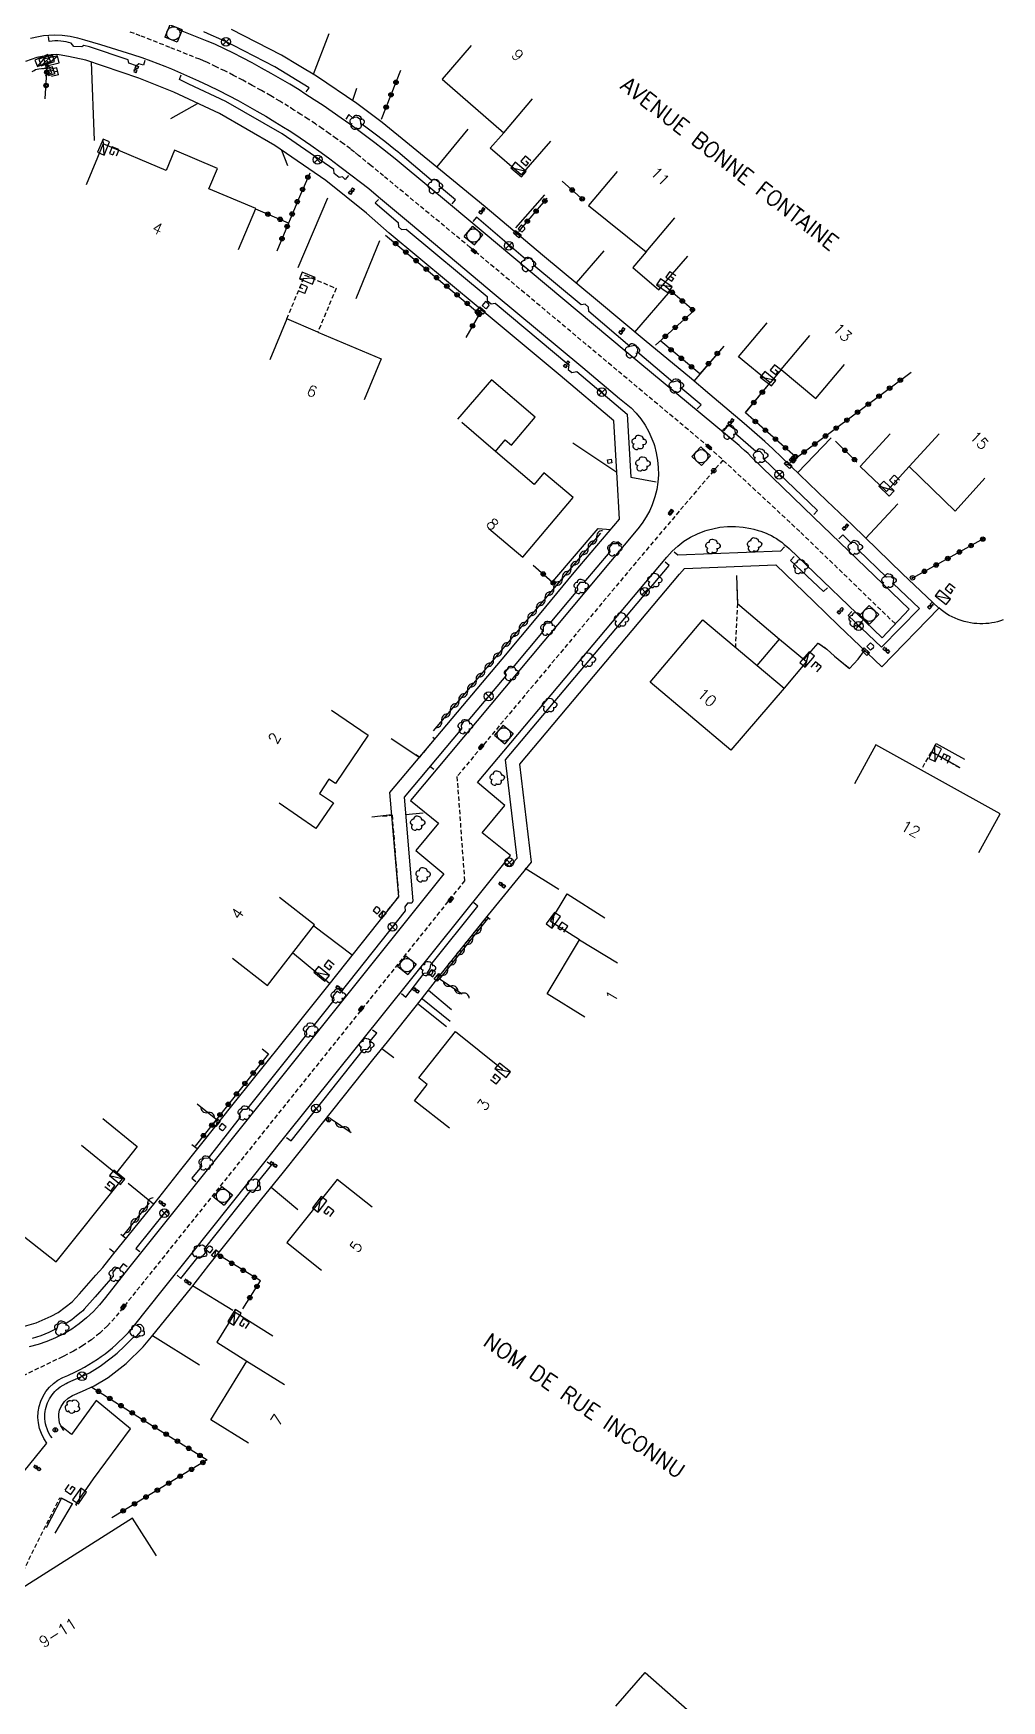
# Model space of a CAD drawing. Header units: millimetres. Extents: x 159000 to 159487, y 157000 to 157996.
# Drawn here: x 159132.6 to 159241.5, y 157349.3 to 157536.9 of the extents above; entities that cross this region are included whole.
import ezdxf
from ezdxf.enums import TextEntityAlignment as Align

# ---------------------------------------------------------------- set-up
doc = ezdxf.new("R2010")
doc.units = ezdxf.units.MM
doc.linetypes.add('DASHED', pattern=[0.75, 0.5, -0.25])
doc.layers.get('0').update_dxf_attribs({"linetype": 'CONTINUOUS'})
for name, color, linetype in [('W0001', 6, 'DASHED'), ('W0006', 2, 'CONTINUOUS'), ('W0008', 7, 'CONTINUOUS'), ('W0014', 7, 'CONTINUOUS'), ('W0017', 7, 'CONTINUOUS'), ('W0100', 7, 'CONTINUOUS'), ('W0103', 1, 'CONTINUOUS'), ('W0105', 7, 'CONTINUOUS'), ('W0112', 1, 'DASHED'), ('W0113', 2, 'DASHED'), ('W0212', 2, 'CONTINUOUS'), ('W0300', 7, 'CONTINUOUS'), ('W0310', 3, 'CONTINUOUS'), ('W0322', 7, 'CONTINUOUS'), ('W0400', 7, 'CONTINUOUS'), ('W0420', 7, 'CONTINUOUS'), ('W0425', 7, 'CONTINUOUS'), ('W0430', 7, 'CONTINUOUS'), ('W0432', 7, 'CONTINUOUS'), ('W0438', 7, 'CONTINUOUS'), ('W0469', 7, 'CONTINUOUS'), ('W0856', 7, 'CONTINUOUS'), ('W0989', 7, 'CONTINUOUS'), ('W0991', 7, 'CONTINUOUS'), ('W1102', 7, 'CONTINUOUS'), ('W1336', 3, 'CONTINUOUS'), ('W1338', 7, 'CONTINUOUS')]:
    doc.layers.add(name, color=color, linetype=linetype)
doc.styles.get("Standard").update_dxf_attribs({"font": 'romans.shx', "width": 0.85})

# ---------------------------------------------------------------- blocks, each defined once
blk = doc.blocks.new('T856')
for p, q in [((-0.125, 0), (0.125, 0)), ((0, 0.125), (0, -0.125))]:
    blk.add_line(p, q)
blk.add_ellipse((0, 0), major_axis=(-0.177, 0.177), ratio=1, start_param=3.9269908, end_param=10.2101761)
blk = doc.blocks.new('T400')
for p, q in [((-0.15, 0.3), (0.15, 0.3)), ((-0.15, -0.25), (-0.15, 0.3)), ((-0.15, 0.15), (0.15, 0.15)), ((-0.15, 0), (0.15, 0)), ((0.15, 0.3), (0.15, -0.25)), ((-0.15, -0.15), (0.15, -0.15)), ((-0.15, -0.25), (-0.15, -0.3)), ((-0.15, -0.3), (0.15, -0.3)), ((0.15, -0.3), (0.15, -0.25))]:
    blk.add_line(p, q)
blk = doc.blocks.new('T420')
for p, q in [((0.75, 0.75), (-0.75, 0.75)), ((-0.75, 0.75), (-0.75, -0.75)), ((0.75, 0.75), (0.75, -0.75)), ((0.75, -0.75), (-0.75, -0.75))]:
    blk.add_line(p, q)
blk.add_ellipse((0, 0), major_axis=(-0.53, 0.53), ratio=1, start_param=3.926991, end_param=10.210176)
blk = doc.blocks.new('T300')
for p, q in [((-0.8, 0.51), (-0.86, 0.34)), ((-0.86, 0.34), (-0.86, 0.17)), ((-0.86, 0.17), (-0.74, 0.06)), ((-0.69, 0.63), (-0.8, 0.51)), ((-0.8, -0.06), (-0.74, 0.06)), ((-0.74, 0.06), (-0.69, 0.11)), ((-0.57, 0.69), (-0.69, 0.63)), ((-0.46, 0.69), (-0.57, 0.69)), ((-0.29, 0.63), (-0.46, 0.69)), ((-0.29, 0.63), (-0.17, 0.74)), ((-0.23, 0.57), (-0.29, 0.63)), ((-0.17, 0.74), (-0.06, 0.8)), ((-0.06, 0.8), (0.06, 0.8)), ((0.06, 0.8), (0.23, 0.74)), ((0.23, 0.74), (0.34, 0.63)), ((0.34, 0.63), (0.4, 0.51)), ((0.46, 0.46), (0.34, 0.46)), ((0.4, 0.51), (0.4, 0.46)), ((0.57, 0.4), (0.46, 0.46)), ((0.57, 0.4), (0.69, 0.29)), ((0.69, 0.29), (0.74, 0.17)), ((0.74, 0.06), (0.69, -0.17)), ((0.74, 0.17), (0.74, 0.06)), ((-0.8, -0.17), (-0.8, -0.06)), ((-0.8, -0.23), (-0.8, -0.17)), ((-0.74, -0.34), (-0.8, -0.23)), ((-0.69, -0.4), (-0.74, -0.34)), ((-0.51, -0.46), (-0.69, -0.4)), ((-0.4, -0.46), (-0.51, -0.46)), ((-0.4, -0.46), (-0.34, -0.46)), ((-0.34, -0.46), (-0.34, -0.4)), ((-0.34, -0.51), (-0.34, -0.46)), ((-0.29, -0.63), (-0.34, -0.51)), ((-0.17, -0.74), (-0.29, -0.63)), ((-0.06, -0.8), (-0.17, -0.74)), ((0.06, -0.8), (-0.06, -0.8)), ((0.17, -0.74), (0.06, -0.8)), ((0.23, -0.69), (0.17, -0.74)), ((0.29, -0.46), (0.23, -0.46)), ((0.29, -0.63), (0.23, -0.69)), ((0.46, -0.4), (0.29, -0.46)), ((0.34, -0.51), (0.29, -0.63)), ((0.34, -0.51), (0.34, -0.46)), ((0.57, -0.34), (0.46, -0.4)), ((0.63, -0.29), (0.57, -0.34)), ((0.69, -0.17), (0.63, -0.29))]:
    blk.add_line(p, q)
blk = doc.blocks.new('T430')
at = {"flags": 128}
for points in [[(-0.4, 2.1), (0.4, 2.1)], [(-0.4, 2.1), (-0.4, 1.3)], [(0.8, 0.8), (-0.8, 0.8)], [(-0.8, 0.8), (-0.8, 0)], [(0.8, 0.8), (-0.8, 0)], [(-0.8, 0), (0.8, 0)], [(-0.4, 1.7), (0, 1.7)], [(-0.4, 1.3), (0.4, 1.3)], [(0.8, 0), (0.8, 0.8)]]:
    blk.add_lwpolyline(points, dxfattribs=at)
blk = doc.blocks.new('T438')
for p, q in [((-0.4, 0.2), (0.4, 0.2)), ((-0.4, -0.2), (-0.4, 0.2)), ((0.15, 1.1), (-0.3, 1.1)), ((-0.3, 1.1), (-0.3, 0.5)), ((-0.3, 0.5), (0.15, 0.5)), ((0.3, 0.65), (0.3, 0.95)), ((0.4, 0.2), (0.4, -0.2))]:
    blk.add_line(p, q)
at = {"flags": 128}
for points in [[(-0.4, -0.2), (0.4, 0.2)], [(0.4, -0.2), (-0.4, -0.2)]]:
    blk.add_lwpolyline(points, dxfattribs=at)
for centre, major_axis, start_param, end_param in [((0.15, 0.95), (0.106, -0.106), 0.785398, 2.356194), ((0.15, 0.65), (0.106, 0.106), 3.926991, 5.497787)]:
    blk.add_ellipse(centre, major_axis=major_axis, ratio=1, start_param=start_param, end_param=end_param)
blk = doc.blocks.new('T425')
for p, q in [((-0.15, 0.6), (0.15, 0.6)), ((-0.15, 0.6), (-0.15, 0.3)), ((-0.15, 0.3), (0.15, 0.3)), ((-0.15, 0.15), (0.15, 0.15)), ((-0.15, -0.15), (-0.15, 0.15)), ((0, 0.45), (0.15, 0.45)), ((0.15, 0.45), (0.15, 0.3)), ((0.15, 0.15), (0.15, -0.15)), ((0.15, -0.15), (-0.15, -0.15))]:
    blk.add_line(p, q)
blk.add_ellipse((0, 0), major_axis=(-0.106, 0.106), ratio=1, start_param=3.926991, end_param=10.210176)
blk = doc.blocks.new('T432')
at = {"flags": 128}
for points in [[(-0.4, 2.1), (-0.4, 1.3)], [(-0.39, 2.1), (0.41, 2.1)], [(0.8, 0.8), (-0.8, 0.8)], [(-0.8, 0.8), (-0.8, 0)], [(0.8, 0.8), (-0.8, 0)], [(-0.8, 0), (0.8, 0)], [(-0.4, 1.3), (0.4, 1.3)], [(0, 1.7), (0.4, 1.7)], [(0.4, 1.3), (0.4, 1.7)], [(0.8, 0), (0.8, 0.8)]]:
    blk.add_lwpolyline(points, dxfattribs=at)
blk = doc.blocks.new('T469')
at = {"color": 0, "linetype": 'Continuous', "flags": 128}
for points in [[(-0.35, 0.35), (0.35, -0.35)], [(-0.35, -0.35), (0.35, 0.35)]]:
    blk.add_lwpolyline(points, dxfattribs=at)
at = {"color": 0, "linetype": 'Continuous'}
blk.add_circle((0, 0), 0.5, dxfattribs=at)
blk = doc.blocks.new('t310o')
at = {"color": 0, "linetype": 'Continuous'}
for centre, start, end in [((-0.5, 0.38), 216.8699, 323.1304), ((0.5, -0.37), 36.8699, 143.1303)]:
    blk.add_arc(centre, 0.625, start, end, dxfattribs=at)
blk = doc.blocks.new('t322o')
at = {"color": 0, "linetype": 'Continuous'}
for radius in [0.25, 0.15]:
    blk.add_circle((0, 0), radius, dxfattribs=at)

msp = doc.modelspace()

# ---------------------------------------------------------------- linework, layer by layer
at = {"layer": 'W0001'}
for points in [[(159229.51, 157470.47), (159218.79, 157480.83), (159208.56, 157490.34), (159181.71, 157512.78), (159171.97, 157520.82), (159170.56, 157521.98), (159169.14, 157523.14), (159168.69, 157523.5), (159168.23, 157523.86), (159167.45, 157524.44), (159166.67, 157525.01), (159165.89, 157525.57), (159165.09, 157526.13), (159164.29, 157526.67), (159163.49, 157527.2), (159162.67, 157527.73), (159161.86, 157528.24), (159161.28, 157528.62), (159160.29, 157529.22), (159159.26, 157529.83), (159158.22, 157530.43), (159157.17, 157531.01), (159156.12, 157531.58), (159155.06, 157532.14), (159154.09, 157532.63), (159153.12, 157533.11), (159152.14, 157533.57), (159151.71, 157533.76), (159151.28, 157533.94), (159147.93, 157535.28), (159144.58, 157536.6), (159143.94, 157536.84), (159143.3, 157537.06)], [(159210.15, 157488.86), (159209.11, 157487.68), (159202.3, 157479.67), (159180.21, 157453.27), (159181.08, 157441.56), (159141.72, 157392.39), (159141.72, 157392.39), (159140.91, 157391.51), (159140.03, 157390.69), (159139.09, 157389.93), (159138.1, 157389.24), (159137.06, 157388.63), (159135.99, 157388.09), (159135.83, 157388.02), (159129.64, 157385.04)]]:
    msp.add_lwpolyline(points, dxfattribs=at)
at = {"layer": 'W0006'}
for points in [[(159211.67, 157475.87), (159211.77, 157472.75), (159216.51, 157468.74)], [(159241.68, 157470.89), (159241.37, 157470.78), (159241.04, 157470.69), (159240.71, 157470.61), (159240.38, 157470.55), (159240.05, 157470.5), (159239.71, 157470.47), (159239.38, 157470.45), (159239.04, 157470.45), (159238.7, 157470.47), (159238.37, 157470.5), (159238, 157470.55), (159237.65, 157470.62), (159237.29, 157470.71), (159236.94, 157470.81), (159236.6, 157470.93), (159236.26, 157471.07), (159235.93, 157471.23), (159235.61, 157471.4), (159235.3, 157471.59), (159234.99, 157471.79), (159234.7, 157472.01), (159234.42, 157472.24)], [(159219.28, 157466.46), (159220.87, 157468.29), (159221.85, 157467.6), (159222.71, 157466.81), (159224.39, 157465.44), (159225.36, 157466.49), (159226.08, 157467.46)], [(159137.38, 157371.46), (159139.32, 157374.28), (159143.49, 157379.93), (159139.62, 157383.11), (159136.87, 157379.28), (159135.71, 157380.17)]]:
    msp.add_lwpolyline(points, dxfattribs=at)
at = {"layer": 'W0008'}
for points in [[(159130.9, 157374.35), (159134.09, 157378.31), (159133.74, 157378.83), (159133.46, 157379.38), (159133.26, 157379.96), (159133.13, 157380.57), (159133.08, 157381.19), (159133.1, 157381.81), (159133.21, 157382.42), (159133.4, 157383.01), (159133.65, 157383.57), (159133.98, 157384.1), (159134.37, 157384.58), (159134.82, 157385.01), (159135.32, 157385.37), (159135.87, 157385.67), (159136.44, 157385.9), (159137.31, 157386.32), (159137.82, 157386.58), (159138.32, 157386.85), (159138.81, 157387.14), (159139.29, 157387.44), (159139.77, 157387.75), (159140.2, 157388.05), (159140.63, 157388.36), (159141.05, 157388.68), (159141.45, 157389.02), (159141.85, 157389.37), (159142.23, 157389.72), (159142.59, 157390.07), (159142.95, 157390.44), (159143.25, 157390.76), (159143.54, 157391.09), (159143.82, 157391.43), (159147.21, 157395.66), (159150.39, 157399.65), (159156.89, 157407.76), (159160.85, 157412.76), (159186.23, 157444.39), (159183.05, 157446.96), (159185.62, 157450.03), (159182.54, 157452.59), (159203.83, 157477.96), (159204.42, 157478.61), (159205.06, 157479.2), (159205.76, 157479.73), (159206.5, 157480.19), (159207.29, 157480.58), (159208.1, 157480.9), (159208.38, 157480.99), (159209.8, 157481.31), (159210.67, 157481.39), (159211.55, 157481.4), (159212.42, 157481.33), (159213.28, 157481.17), (159213.61, 157481.09), (159214.11, 157480.96), (159214.41, 157480.87), (159214.72, 157480.76), (159215.01, 157480.64), (159215.3, 157480.51), (159215.59, 157480.37), (159215.87, 157480.21), (159216.17, 157480.03), (159216.47, 157479.83), (159216.76, 157479.62), (159217.04, 157479.39), (159217.32, 157479.16), (159217.58, 157478.92), (159228.04, 157468.88), (159231.11, 157472.11), (159220.37, 157482.41), (159213.34, 157489.21), (159213.34, 157489.21), (159213.34, 157489.21), (159212.97, 157489.59), (159212.58, 157489.95), (159212.21, 157490.29), (159211.97, 157490.49), (159199.26, 157501.05), (159179.5, 157517.57), (159173.95, 157522.2), (159173.26, 157522.76), (159172.56, 157523.32), (159171.86, 157523.88), (159170.97, 157524.56), (159170.07, 157525.24), (159169.17, 157525.91), (159168.18, 157526.63), (159167.18, 157527.34), (159166.18, 157528.04), (159165.16, 157528.73), (159164.14, 157529.4), (159163.12, 157530.07), (159162.47, 157530.5), (159161.43, 157531.13), (159160.37, 157531.75), (159159.31, 157532.36), (159158.24, 157532.96), (159157.17, 157533.54), (159156.08, 157534.11), (159155.08, 157534.62), (159154.08, 157535.11), (159153.06, 157535.59), (159152.59, 157535.8), (159152.12, 157536), (159148.75, 157537.34)], [(159132.25, 157536.32), (159133.13, 157536.52), (159133.7, 157536.61), (159134.91, 157536.69), (159135.8, 157536.65), (159136.69, 157536.54), (159137.51, 157536.34), (159138.32, 157536.12), (159139.23, 157535.87), (159140.12, 157535.6), (159141.92, 157535.05), (159143.71, 157534.47), (159144.75, 157534.13), (159145.78, 157533.77), (159146.56, 157533.48), (159147.34, 157533.18), (159148.11, 157532.87), (159149.12, 157532.44), (159150.14, 157531.99), (159151.14, 157531.54), (159152.28, 157531), (159153.41, 157530.45), (159154.53, 157529.88), (159155.6, 157529.31), (159156.66, 157528.72), (159157.71, 157528.12), (159158.72, 157527.53), (159159.73, 157526.92), (159160.72, 157526.31), (159161.35, 157525.92), (159161.97, 157525.51), (159162.58, 157525.1), (159163.76, 157524.28), (159164.93, 157523.45), (159165.92, 157522.74), (159166.91, 157522), (159167.35, 157521.67), (159170.29, 157519.4), (159171.38, 157518.47), (159171.38, 157518.47), (159174.99, 157515.48), (159184.42, 157507.55), (159194.38, 157499.27), (159198.5, 157495.79), (159199.81, 157494.74), (159199.81, 157494.74), (159200.39, 157494.14), (159200.92, 157493.49), (159201.4, 157492.79), (159201.81, 157492.06), (159202.36, 157490.75), (159202.44, 157490.5), (159202.65, 157489.69), (159202.79, 157488.86), (159202.87, 157488.02), (159202.88, 157487.19), (159202.82, 157486.37), (159202.69, 157485.55), (159202.5, 157484.74), (159202.18, 157483.82), (159201.91, 157483.2), (159201.52, 157482.47), (159201.07, 157481.77), (159200.57, 157481.12), (159175, 157450.59), (159178.13, 157448.02), (159178.13, 157448.02), (159175.58, 157444.97), (159178.73, 157442.35), (159166.9, 157427.53), (159150.33, 157406.79), (159150.32, 157406.79), (159143.28, 157397.97), (159140.67, 157394.68), (159140.02, 157393.87), (159139.31, 157393.1), (159138.55, 157392.39), (159137.73, 157391.74), (159136.88, 157391.14), (159135.98, 157390.61), (159135.05, 157390.14), (159134.09, 157389.74), (159133.1, 157389.41), (159132.08, 157389.15)]]:
    msp.add_lwpolyline(points, dxfattribs=at)
at = {"layer": 'W0014'}
for points in [[(159135.98, 157379.72), (159135.65, 157380.24), (159135.51, 157380.6), (159135.41, 157381.28), (159135.41, 157381.51), (159135.42, 157381.6), (159135.51, 157382.01), (159135.69, 157382.44), (159136.07, 157382.99), (159136.49, 157383.37), (159136.97, 157383.65), (159138.1, 157384.16), (159139.4, 157384.75), (159140.96, 157385.69), (159143, 157387.27), (159144.91, 157389.14), (159145.86, 157390.27), (159150.38, 157395.86), (159152.31, 157398.32), (159158.28, 157405.79), (159160.55, 157408.6), (159162.76, 157411.35), (159170.92, 157421.61), (159172.39, 157423.43), (159175.67, 157427.53), (159178.48, 157431.14), (159183.77, 157437.72), (159188.59, 157443.63), (159187.3, 157454.67), (159205.26, 157476.03), (159205.82, 157476.69), (159216.11, 157477.1), (159220.37, 157472.97), (159223.14, 157470.28), (159228.01, 157465.63), (159234.44, 157472.2), (159230.34, 157476.07), (159224.7, 157481.57), (159221.85, 157484.29), (159215.77, 157490.13), (159214.86, 157490.96), (159212.53, 157492.98), (159208.66, 157496.26), (159206.37, 157498.18), (159201.51, 157502.19), (159196.04, 157506.77), (159189.86, 157511.93), (159183.39, 157517.36), (159178.36, 157521.48), (159171.81, 157526.84), (159168.95, 157528.97), (159164.42, 157532.04), (159162.45, 157533.22), (159160.47, 157534.41), (159154.84, 157537.31)], [(159145.11, 157533.8), (159144.94, 157533.27), (159144.41, 157533.44), (159144.15, 157533.2), (159143.31, 157533.5), (159143.23, 157533.88), (159138.89, 157535.34), (159138.24, 157535.51), (159138.02, 157535.35), (159137.13, 157535.39), (159136.82, 157535.77), (159136.53, 157535.84), (159136.24, 157535.91), (159135.95, 157535.95), (159135.66, 157535.99), (159135.32, 157536.01), (159134.99, 157536.01), (159134.66, 157535.99), (159134.33, 157535.95), (159134.33, 157535.95), (159134.25, 157536.49)], [(159163.24, 157530.28), (159163.59, 157530.75), (159159.72, 157533.08), (159155.07, 157535.49), (159154.24, 157535.9), (159153.41, 157536.29), (159152.57, 157536.67), (159151.73, 157537.04)], [(159131.56, 157391.45), (159132.86, 157391.84), (159134.57, 157392.58), (159135.37, 157392.98), (159136.91, 157394.19), (159137.75, 157395.09), (159139.6, 157397.18), (159140.36, 157398.05), (159141.47, 157399.45), (159146.25, 157405.37), (159149.17, 157409.06), (159155.35, 157416.8), (159162.1, 157425.21), (159165.83, 157429.89), (159173.19, 157439.14), (159173.67, 157439.76), (159172.67, 157451.48), (159180.27, 157460.51), (159185.31, 157466.47), (159189.5, 157471.51), (159193.42, 157476.21), (159198.49, 157482.23), (159198.25, 157486.86), (159197.87, 157493.3), (159191.83, 157498.39), (159182.61, 157506.07), (159172.61, 157514.4), (159170.03, 157516.62), (159165.45, 157520.32), (159159.71, 157524.26), (159153.52, 157527.85), (159148.38, 157530.26), (159144.41, 157531.82), (159138.48, 157533.85), (159136.52, 157534.26), (159135.48, 157534.45), (159135.15, 157534.47), (159134.77, 157534.45), (159134.55, 157534.43), (159132.95, 157534.13), (159131.67, 157533.68)], [(159168.03, 157520.89), (159167.63, 157520.44), (159167.34, 157520.74), (159166.98, 157520.66), (159166.42, 157521.1), (159166.37, 157521.55), (159160.54, 157525.57), (159154.23, 157529.21), (159150.06, 157531.16), (159148.99, 157531.68), (159149.18, 157532.18)], [(159179.67, 157517.7), (159180.07, 157518.13), (159178.25, 157519.62), (159178.27, 157520.04), (159177.84, 157520.39), (159177.33, 157520.34), (159173.83, 157523.32), (159173.58, 157523.53), (159173.32, 157523.74), (159172.1, 157524.69), (159170.87, 157525.64), (159170.41, 157525.98), (159169.95, 157526.31), (159169.48, 157526.63), (159169.45, 157526.66), (159169.42, 157526.69), (159169.41, 157526.74), (159169.38, 157527.16), (159168.95, 157527.45), (159168.48, 157527.36), (159168.07, 157527.72), (159167.73, 157527.21)], [(159171.38, 157518.18), (159171.02, 157517.8), (159173.6, 157515.57), (159173.65, 157515.1), (159173.97, 157514.81), (159174.52, 157514.83), (159183.6, 157507.25), (159183.61, 157506.8), (159184.06, 157506.43), (159184.5, 157506.51), (159192.82, 157499.57), (159192.82, 157499.57), (159192.74, 157499.04), (159193.15, 157498.71), (159193.71, 157498.84), (159199.36, 157494.05), (159199.79, 157486.96), (159202.62, 157486.41)], [(159207.25, 157494.63), (159207.68, 157495.09), (159207.68, 157495.09), (159205.39, 157497), (159205.41, 157497.48), (159205.04, 157497.77), (159204.51, 157497.64), (159200.53, 157501.02), (159200.6, 157501.49), (159200.23, 157501.75), (159199.66, 157501.66), (159195.06, 157505.59), (159195.01, 157506.05), (159194.63, 157506.4), (159194.18, 157506.32), (159188.87, 157510.76), (159188.86, 157511.21), (159188.46, 157511.56), (159187.93, 157511.48), (159182.42, 157516.18), (159182.02, 157515.69)], [(159220.37, 157482.75), (159220.79, 157483.19), (159214.72, 157489.01), (159214.72, 157489.42), (159214.32, 157489.83), (159213.84, 157489.82), (159211.54, 157491.82), (159211.52, 157492.27), (159210.88, 157492.73), (159210.63, 157492.66), (159210.22, 157492.17)], [(159198.76, 157479.31), (159198.31, 157479.68), (159198.31, 157479.68), (159198.16, 157479.45), (159197.67, 157479.44), (159197.36, 157479.04), (159197.41, 157478.56), (159194.51, 157475.11), (159194.06, 157475.11), (159193.73, 157474.69), (159193.77, 157474.23), (159190.67, 157470.54), (159190.21, 157470.52), (159189.9, 157470.12), (159189.91, 157469.62), (159186.48, 157465.5), (159185.99, 157465.47), (159185.66, 157465.05), (159185.7, 157464.61), (159181.43, 157459.53), (159180.94, 157459.48), (159180.68, 157459.07), (159180.72, 157458.65), (159174.27, 157450.96), (159175.26, 157439.29), (159175.26, 157439.29), (159175.15, 157439.04), (159174.67, 157439.04), (159174.67, 157439.04), (159174.36, 157438.63), (159174.4, 157438.19), (159167.04, 157428.93), (159166.72, 157429.12), (159166.31, 157428.6), (159166.36, 157428.12), (159164.05, 157425.21), (159163.56, 157425.14), (159163.24, 157424.73), (159163.3, 157424.25), (159156.55, 157415.84), (159156.1, 157415.83), (159155.75, 157415.39), (159155.84, 157414.97), (159152.21, 157410.37), (159151.75, 157410.33), (159151.41, 157409.94), (159151.47, 157409.43), (159150.38, 157408.1), (159150.84, 157407.74)], [(159224.63, 157471.82), (159224.22, 157471.4), (159227.97, 157467.81), (159232.24, 157472.17), (159229.28, 157474.97), (159229.36, 157475.46), (159229.07, 157475.72), (159228.55, 157475.69), (159225.35, 157478.76), (159225.35, 157479.23), (159224.98, 157479.58), (159224.53, 157479.56), (159223.64, 157480.47), (159223.19, 157480.01)], [(159185.69, 157443.53), (159186.13, 157443.16), (159186.98, 157444.1), (159186.98, 157444.1), (159185.68, 157455.16), (159204.08, 157477.02), (159203.63, 157477.39)], [(159204.64, 157478.56), (159205.07, 157478.21), (159216.67, 157478.67), (159217.07, 157479.11)], [(159218.16, 157478.02), (159217.76, 157477.59), (159221.44, 157474.09), (159221.89, 157474.5)], [(159173.98, 157428.87), (159174.46, 157428.48), (159176.52, 157431.16), (159176.89, 157431.19), (159177.21, 157431.67), (159177.27, 157432.1), (159182.57, 157438.69), (159182.13, 157439.06)], [(159161.05, 157412.67), (159161.56, 157412.32), (159169.72, 157422.58), (159170.18, 157422.61), (159170.49, 157423), (159170.43, 157423.49), (159171.19, 157424.4), (159170.72, 157424.76)], [(159148.74, 157397.21), (159149.17, 157396.83), (159151.1, 157399.27), (159151.54, 157399.27), (159151.91, 157399.72), (159151.81, 157400.17), (159157.08, 157406.75), (159157.51, 157406.79), (159157.83, 157407.18), (159157.8, 157407.66), (159159.35, 157409.57), (159158.88, 157409.92)], [(159147.88, 157404.06), (159147.45, 157404.41), (159144.1, 157400.18), (159144.54, 157399.84)], [(159143.11, 157398.14), (159142.67, 157398.48), (159142.28, 157397.97), (159141.81, 157397.91), (159141.51, 157397.53), (159141.54, 157397.07), (159140.76, 157396.17), (159139.52, 157394.76), (159138.27, 157393.36), (159138.11, 157393.2), (159137.95, 157393.05), (159137.43, 157392.61), (159136.9, 157392.17), (159136.19, 157391.72), (159136.19, 157391.72), (159136.19, 157391.72), (159136.19, 157391.72), (159135.72, 157391.82), (159135.32, 157391.6), (159135.22, 157391.19), (159134.77, 157390.96), (159134.32, 157390.75), (159133.86, 157390.56), (159133.39, 157390.39), (159132.91, 157390.23), (159132.43, 157390.09)], [(159134.67, 157378.89), (159134.46, 157379.17), (159134.32, 157379.41), (159134.2, 157379.67), (159134.1, 157379.93), (159134.01, 157380.2), (159133.94, 157380.47), (159133.89, 157380.75), (159133.87, 157381.03), (159133.86, 157381.32), (159133.87, 157381.6), (159133.89, 157381.85), (159133.94, 157382.1), (159134, 157382.35), (159134.07, 157382.6), (159134.16, 157382.84), (159134.26, 157383.07), (159134.38, 157383.3), (159134.52, 157383.52), (159134.66, 157383.73), (159134.82, 157383.93), (159134.99, 157384.12), (159135.18, 157384.29), (159135.37, 157384.46), (159135.57, 157384.62), (159136.25, 157385.02), (159136.45, 157385.12), (159138.49, 157386.02), (159138.88, 157386.21), (159140.08, 157386.97), (159141.31, 157387.89), (159141.98, 157388.44), (159142.83, 157389.22), (159143.78, 157390.19), (159144.22, 157390.34), (159144.68, 157390.88), (159144.66, 157391.24), (159144.21, 157391.58)]]:
    msp.add_lwpolyline(points, dxfattribs=at)
at = {"layer": 'W0017'}
for points in [[(159164.08, 157532.27), (159165.85, 157536.83)], [(159139.45, 157524.8), (159139.09, 157533.66)], [(159168.49, 157529.36), (159168.97, 157530.68)], [(159151, 157528.93), (159148, 157527.23)], [(159178, 157521.85), (159181.49, 157526.07)], [(159161.19, 157521.98), (159160.51, 157523.68)], [(159186.83, 157514.98), (159190.09, 157518.69)], [(159162.34, 157510.52), (159165.69, 157518.37)], [(159168.88, 157507.04), (159171.56, 157513.57)], [(159193.66, 157508.79), (159196.78, 157512.42)], [(159200.24, 157503.26), (159204.25, 157507.89)], [(159210.24, 157501.69), (159206.86, 157497.76)], [(159212.67, 157494.22), (159215.42, 157497.52), (159215.42, 157497.52)], [(159198.2, 157487.46), (159193.27, 157490.78)], [(159218.55, 157487.43), (159222.31, 157491.38)], [(159229.81, 157483.95), (159226.19, 157480.06)], [(159191.01, 157475.2), (159196.09, 157481.16), (159197.48, 157481.05)], [(159175.93, 157455.44), (159172.83, 157457.5)], [(159177.6, 157454.05), (159177.16, 157454.42)], [(159174.42, 157449.01), (159176.4, 157449.19)], [(159170.64, 157448.75), (159172.91, 157449.01)], [(159191.68, 157440.56), (159187.9, 157442.93)], [(159168.43, 157433.2), (159164.13, 157436.45)], [(159183.62, 157437.49), (159183.97, 157437.24)], [(159161.72, 157433.49), (159165.89, 157430.02)], [(159177, 157429.24), (159179.62, 157427.09)], [(159175.9, 157427.67), (159179.03, 157425.15)], [(159179.47, 157425.71), (159176.34, 157428.22)], [(159171.76, 157422.7), (159173.12, 157421.67)], [(159150.99, 157411.4), (159150.4, 157411.87)], [(159143.23, 157407.53), (159146.08, 157405.22)], [(159159.3, 157407.09), (159162.33, 157404.59)], [(159142.98, 157401.31), (159142.39, 157401.77)], [(159141.13, 157400.2), (159141.7, 157399.73)], [(159155.01, 157393.23), (159150.48, 157396.01)], [(159145.98, 157390.42), (159151.26, 157387.11)]]:
    msp.add_lwpolyline(points, dxfattribs=at)
at = {"layer": 'W0100'}
for points in [[(159181.81, 157535.49), (159178.54, 157531.71), (159185.48, 157525.68)], [(159155.64, 157512.55), (159157.59, 157517.16), (159152.31, 157519.39), (159153.27, 157521.68), (159148.45, 157523.71), (159147.49, 157521.43), (159140.43, 157524.42), (159138.5, 157519.81)], [(159198.23, 157521.34), (159195.01, 157517.51), (159201.5, 157512.28)], [(159161.08, 157504.76), (159159.16, 157500.14)], [(159164.57, 157503.27), (159171.71, 157500.24), (159169.78, 157495.63)], [(159216.69, 157499.04), (159220.61, 157495.78), (159223.83, 157499.6)], [(159183.81, 157481.19), (159187.62, 157477.96), (159193.28, 157484.66), (159190.01, 157487.43), (159190.01, 157487.43), (159188.89, 157486.11), (159184.54, 157489.84), (159184.54, 157489.84)], [(159231.11, 157488.13), (159236.26, 157483.14), (159239.62, 157486.84)], [(159217.02, 157463.2), (159211.03, 157456.26), (159201.96, 157463.9), (159207.88, 157470.9), (159214, 157465.76)], [(159166.09, 157460.75), (159170.22, 157457.93), (159166.55, 157452.49), (159166.55, 157452.49), (159165.8, 157452.98), (159164.76, 157451.36), (159166.33, 157450.3), (159164.35, 157447.45), (159164.35, 157447.45), (159160.22, 157450.27)], [(159238.92, 157444.72), (159241.35, 157449.09), (159227.36, 157456.84), (159224.93, 157452.47)], [(159154.96, 157432.86), (159158.91, 157429.79), (159164.2, 157436.61), (159160.25, 157439.68)], [(159194.62, 157426.22), (159190.35, 157428.82), (159194, 157434.92)], [(159179.38, 157413.74), (159175.45, 157416.82), (159176.88, 157418.64), (159175.94, 157419.38), (159180.05, 157424.59), (159185.39, 157420.34)], [(159131.21, 157401.78), (159135.14, 157398.69), (159142.58, 157408.03), (159141.83, 157408.62)], [(159170.67, 157404.86), (159166.76, 157407.97), (159161.08, 157400.88), (159164.99, 157397.77)], [(159156.75, 157378.29), (159152.51, 157380.94), (159156.59, 157387.54)], [(159146.4, 157365.63), (159143.73, 157369.85), (159120.08, 157354.92), (159122.76, 157350.69)], [(159198.08, 157348.73), (159201.38, 157352.49), (159212.41, 157342.78), (159212.16, 157342.52), (159211.56, 157343.04), (159196.17, 157325.54), (159196.77, 157325.02), (159196.52, 157324.73), (159192.57, 157328.21)]]:
    msp.add_lwpolyline(points, dxfattribs=at)
at = {"layer": 'W0103'}
for points in [[(159190.73, 157524.73), (159187.45, 157520.95), (159183.96, 157523.95), (159185.48, 157525.68)], [(159201.5, 157512.28), (159199.99, 157510.53), (159202.92, 157508.03), (159204.21, 157509.52), (159206.2, 157511.81)], [(159216.69, 157499.04), (159215.45, 157497.56), (159211.91, 157500.48), (159215.13, 157504.31)], [(159184.54, 157489.84), (159185.66, 157491.15), (159186.35, 157490.56), (159189, 157493.68), (159184.1, 157497.88), (159180.28, 157493.48)], [(159231.11, 157488.13), (159228.56, 157485.32), (159225.59, 157488.13), (159228.95, 157491.83)], [(159214, 157465.76), (159216.51, 157468.74), (159219.55, 157466.2), (159217.02, 157463.2)], [(159194, 157434.92), (159190.76, 157436.98), (159192.63, 157440.09), (159196.84, 157437.4)], [(159140.37, 157414.83), (159144.25, 157411.68), (159141.83, 157408.63)], [(159159.52, 157390.35), (159155.28, 157393), (159153.21, 157389.67), (159156.59, 157387.54)]]:
    msp.add_lwpolyline(points, dxfattribs=at)
at = {"layer": 'W0105'}
for points in [[(159221.85, 157467.6), (159222.71, 157466.81)], [(159236.83, 157454.27), (159233.65, 157456.04), (159234.14, 157457), (159237.32, 157455.23)], [(159135.02, 157368.19), (159136.95, 157371.48), (159135.74, 157372.11), (159134.02, 157368.77)], [(159135.74, 157372.11), (159136.95, 157371.48)]]:
    msp.add_lwpolyline(points, dxfattribs=at)
at = {"layer": 'W0112'}
for points in [[(159161.08, 157504.76), (159163.13, 157509.67), (159166.62, 157508.18), (159164.57, 157503.27)], [(159177.5, 157457.7), (159177.72, 157457.52), (159176, 157455.45), (159175.15, 157455.98)], [(159236.79, 157454.25), (159233.57, 157456.03), (159232.43, 157454.03)], [(159171.86, 157448.81), (159172.92, 157448.94), (159173.66, 157439.78), (159172.05, 157437.8)], [(159131.4, 157363.88), (159135.54, 157372.17), (159135.74, 157372.11)], [(159137.3, 157371.44), (159137.47, 157371.33)]]:
    msp.add_lwpolyline(points, dxfattribs=at)
msp.add_lwpolyline([(159197.58, 157488.96), (159197.65, 157488.54), (159197.23, 157488.47), (159197.16, 157488.89)], close=True, dxfattribs=at)
at = {"layer": 'W0113'}
for points in [[(159211.67, 157475.87), (159211.77, 157472.75), (159211.54, 157467.87)], [(159219.28, 157466.46), (159220.87, 157468.29), (159221.85, 157467.6)], [(159222.71, 157466.81), (159224.39, 157465.44)]]:
    msp.add_lwpolyline(points, dxfattribs=at)
at = {"layer": 'W0212'}
msp.add_lwpolyline([(159132.42, 157532.59), (159132.64, 157532.7), (159132.82, 157532.78), (159133, 157532.84), (159133.19, 157532.88), (159133.48, 157532.92), (159133.77, 157532.94), (159134.07, 157532.93)], dxfattribs=at)
at = {"layer": 'W0310'}
for points in [[(159196.37, 157480.65), (159177.53, 157458.4)], [(159183.77, 157437.41), (159178.24, 157430.53)], [(159145.6, 157405.34), (159142.59, 157401.59)]]:
    msp.add_lwpolyline(points, dxfattribs=at)
at = {"layer": 'W0322'}
for points in [[(159157.57, 157517.11), (159161.23, 157515.56)], [(159172.17, 157514.18), (159182.77, 157505.33), (159182.77, 157505.33)], [(159207.54, 157498.58), (159203.15, 157502.23)], [(159218.3, 157489.24), (159212.67, 157494.2)], [(159159, 157422.09), (159150.76, 157411.71)]]:
    msp.add_lwpolyline(points, dxfattribs=at)
at = {"layer": 'W1102'}
for points in [[(159185.48, 157525.68), (159188.7, 157529.5)], [(159201.5, 157512.28), (159204.72, 157516.11)], [(159164.57, 157503.27), (159161.08, 157504.76)], [(159216.69, 157499.04), (159219.91, 157502.87)], [(159184.54, 157489.84), (159180.75, 157493.09)], [(159231.11, 157488.13), (159234.47, 157491.83)], [(159213.99, 157465.76), (159217.02, 157463.2)], [(159194, 157434.92), (159198.27, 157432.31)], [(159141.83, 157408.62), (159137.96, 157411.76)], [(159156.59, 157387.54), (159160.82, 157384.88)]]:
    msp.add_lwpolyline(points, dxfattribs=at)
at = {"layer": 'W1336'}
for points in [[(159178.24, 157430.53), (159180.82, 157428.85)], [(159153.1, 157414.74), (159151, 157416.42)], [(159168.31, 157413.2), (159166.12, 157414.71)]]:
    msp.add_lwpolyline(points, dxfattribs=at)
at = {"layer": 'W1338'}
for points in [[(159133.9, 157529.49), (159134.15, 157533.73)], [(159173.88, 157532.67), (159171.69, 157527.17)], [(159163.65, 157521.12), (159163.65, 157521.12), (159163.65, 157521.12), (159162.49, 157518.49), (159160.21, 157513), (159159.96, 157512.38)], [(159194.53, 157518.04), (159192.06, 157520.24)], [(159187.17, 157514.59), (159190.38, 157518.34)], [(159202.54, 157501.79), (159206.87, 157505.65), (159203.45, 157508.57)], [(159182.77, 157505.33), (159182.77, 157505.33), (159181.23, 157502.66)], [(159210.24, 157501.69), (159207.54, 157498.58)], [(159217.67, 157488.59), (159217.67, 157488.59), (159231.31, 157498.74)], [(159212.67, 157494.2), (159215.42, 157497.52)], [(159222.79, 157491.01), (159225.21, 157488.65)], [(159231.5, 157475.62), (159239.54, 157480.07)], [(159188.81, 157477.05), (159191.28, 157474.86)], [(159158.3, 157422.64), (159159, 157422.09)], [(159156.13, 157393.39), (159158.1, 157396.54), (159153.3, 157399.51)], [(159139.14, 157384.61), (159139.14, 157384.61), (159144.74, 157381.04), (159152.11, 157376.42), (159141.38, 157369.91)]]:
    msp.add_lwpolyline(points, dxfattribs=at)

# ---------------------------------------------------------------- block references
at = {"layer": 'W0300'}
for p, rotation in [((159168.99, 157526.93), 88.69740897968111), ((159177.78, 157519.72), 88.69740897968111), ((159188.26, 157510.94), 88.69740897968111), ((159199.97, 157501.22), 88.69740897968111), ((159204.91, 157497.28), 88.69740897968111), ((159210.93, 157492.08), 88.69740897968111), ((159200.72, 157490.92), 88.69740897968111), ((159201.15, 157488.5), 88.69740897968111), ((159214.38, 157489.41), 88.69740897968111), ((159197.98, 157478.95), 88.69740897968111), ((159209.03, 157479.23), 88.69740897968111), ((159213.7, 157479.4), 88.69740897968111), ((159225.03, 157479.1), 88.69740897968111), ((159218.92, 157476.95), 88.69740897968111), ((159194.2, 157474.73), 88.69740897968111), ((159202.48, 157475.4), 88.69740897968111), ((159228.82, 157475.35), 88.69740897968111), ((159198.73, 157470.98), 88.69740897968111), ((159225.13, 157471), 88.69740897968111), ((159190.47, 157470.02), 88.69740897968111), ((159194.99, 157466.46), 88.69740897968111), ((159186.36, 157464.94), 88.69740897968111), ((159190.65, 157461.36), 88.69740897968111), ((159181.17, 157458.95), 88.69740897968111), ((159184.75, 157453.17), 88.69740897968111), ((159175.8, 157448.1), 88.69740897968111), ((159176.42, 157442.3), 88.69740897968111), ((159177.01, 157431.74), 88.69740897968111), ((159166.87, 157428.67), 88.69740897968111), ((159163.77, 157424.84), 88.69740897968111), ((159170.07, 157423.09), 88.69740897968111), ((159156.4, 157415.51), 88.69740897968111), ((159152, 157409.88), 88.69740897968111), ((159157.4, 157407.29), 52.85848784663738), ((159151.37, 157399.88), 52.85848784663738), ((159141.89, 157397.37), 88.69740897968111), ((159135.76, 157391.31), 88.69740897968111), ((159144.34, 157390.96), 52.85848784663738), ((159137.05, 157382.45), 52.85848784663738)]:
    msp.add_blockref('T300', p, dxfattribs=dict(at, rotation=rotation))
at = {"layer": 'W0310'}
for p, rotation in [((159195.94, 157480.15), 229.7541236690977), ((159194.98, 157479), 229.7541236690977), ((159193.04, 157476.71), 229.7541236690977), ((159194.01, 157477.86), 229.7541236690977), ((159192.07, 157475.57), 229.7541236690977), ((159190.13, 157473.28), 229.7541236690977), ((159191.1, 157474.42), 229.7541236690977), ((159188.19, 157470.99), 229.7541236690977), ((159189.16, 157472.13), 229.7541236690977), ((159187.22, 157469.84), 229.7541236690977), ((159185.28, 157467.55), 229.7541236690977), ((159186.25, 157468.7), 229.7541236690977), ((159183.35, 157465.26), 229.7541236690977), ((159184.32, 157466.41), 229.7541236690977), ((159182.38, 157464.12), 229.7541236690977), ((159180.44, 157461.83), 229.7541236690977), ((159181.41, 157462.97), 229.7541236690977), ((159178.5, 157459.54), 229.7541236690977), ((159179.47, 157460.69), 229.7541236690977), ((159182, 157435.2), 231.19700816789), ((159182.94, 157436.37), 231.19700816789), ((159181.06, 157434.03), 231.19700816789), ((159179.18, 157431.7), 231.19700816789), ((159180.12, 157432.86), 231.19700816789), ((159145.41, 157405.1), 231.1323357917211), ((159144.47, 157403.93), 231.1323357917211), ((159143.53, 157402.76), 231.1323357917211)]:
    msp.add_blockref('t310o', p, dxfattribs=dict(at, rotation=rotation))
at = {"layer": 'W0322'}
for p, rotation in [((159158.95, 157516.52), 337.0581861775995), ((159160.33, 157515.94), 337.0581861775995), ((159173.32, 157513.22), 320.1436387230702), ((159174.47, 157512.26), 320.1436387230702), ((159175.62, 157511.3), 320.1436387230702), ((159176.77, 157510.34), 320.1436387230702), ((159177.93, 157509.38), 320.1436387230702), ((159179.08, 157508.42), 320.1436387230702), ((159180.23, 157507.45), 320.1436387230702), ((159181.38, 157506.49), 320.1436387230702), ((159182.53, 157505.53), 320.1436387230702), ((159204.31, 157501.27), 140.2426195635763), ((159205.46, 157500.31), 140.2426195635763), ((159206.61, 157499.35), 140.2426195635763), ((159213.79, 157493.21), 138.6678154939406), ((159214.92, 157492.22), 138.6678154939406), ((159216.05, 157491.23), 138.6678154939406), ((159217.17, 157490.24), 138.6678154939406), ((159218.3, 157489.25), 138.6678154939406), ((159158.22, 157421.11), 231.5317794187338), ((159157.29, 157419.93), 231.5317794187338), ((159155.42, 157417.58), 231.5317794187338), ((159156.36, 157418.76), 231.5317794187338), ((159153.56, 157415.24), 231.5317794187338), ((159154.49, 157416.41), 231.5317794187338), ((159152.63, 157414.06), 231.5317794187338), ((159151.69, 157412.89), 231.5317794187338)]:
    msp.add_blockref('t322o', p, dxfattribs=dict(at, rotation=rotation))
at = {"layer": 'W0400'}
for p, rotation in [((159182.14, 157512.36), 50.10832239804262), ((159208.56, 157490.34), 50.10832239804262), ((159204.29, 157483.01), 320.4), ((159182.95, 157456.63), 319.5), ((159179.52, 157439.44), 321.3240637570307), ((159169.45, 157427.16), 321.3240637570307), ((159142.69, 157393.64), 322.8584878466374)]:
    msp.add_blockref('T400', p, dxfattribs=dict(at, rotation=rotation))
at = {"layer": 'W0420'}
for p, rotation in [((159148.32, 157536.85), 338.4713474620306), ((159182.09, 157514.12), 140.1021714084396), ((159207.69, 157489.3), 317.0795962054804), ((159226.62, 157471.46), 316.1574027899328), ((159185.5, 157458.01), 50.07980583126476), ((159174.59, 157432.07), 51.3240637570293), ((159153.9, 157406.12), 51.32406375703063)]:
    msp.add_blockref('T420', p, dxfattribs=dict(at, rotation=rotation))
at = {"layer": 'W0425'}
for p, rotation in [((159144.2, 157533.05), 160.2486351358518), ((159168.22, 157518.93), 320.5909709702961), ((159182.89, 157516.73), 320.4540649161898), ((159198.65, 157503.22), 320.1083223980337), ((159192.41, 157499.46), 320.1083223980337), ((159210.91, 157492.99), 320.1083223980337), ((159223.78, 157481.17), 315.985061168157), ((159223.2, 157471.74), 315.985061168157), ((159233.38, 157472.33), 316.6170601833272), ((159228.68, 157467.34), 45.60523496453985), ((159185.48, 157440.95), 51.3240637570293), ((159166.82, 157429.56), 231.6783065597733), ((159175.77, 157429.11), 51.32406375702929), ((159159.77, 157409.52), 51.32406375702929), ((159147.23, 157405.13), 51.32406375702925), ((159150.12, 157396.28), 51.32406375702924), ((159133.19, 157375.38), 52.6958477063982)]:
    msp.add_blockref('T425', p, dxfattribs=dict(at, rotation=rotation))
at = {"layer": 'W0430'}
for p, rotation in [((159133.46, 157534.17), 202.4999999999999), ((159133.94, 157534.2), 198), ((159134.5, 157534.15), 193.5), ((159219.32, 157466.71), 229.5), ((159233.65, 157456.04), 243.9)]:
    msp.add_blockref('T430', p, dxfattribs=dict(at, rotation=rotation))
at = {"layer": 'W0432'}
for p, rotation in [((159140.09, 157524.22), 247.5), ((159186.87, 157521.23), 319.5), ((159163.54, 157509.69), 157.4999999999999), ((159203.31, 157508.13), 325.4774184522043), ((159214.97, 157497.71), 321.3), ((159228.28, 157485.37), 316.8), ((159234.64, 157473.11), 321.3), ((159190.74, 157437.35), 234.0276252713994), ((159164.74, 157430.78), 320.4), ((159185.62, 157420.56), 141.5838173494027), ((159142.24, 157408.51), 141.3), ((159164.46, 157405.4), 232.2), ((159154.85, 157392.67), 237.7069353238367), ((159138.09, 157372.13), 55.45575622686273)]:
    msp.add_blockref('T432', p, dxfattribs=dict(at, rotation=rotation))
at = {"layer": 'W0438'}
for p, rotation in [((159187, 157514.29), 320.1083223980337), ((159182.96, 157505.68), 320.1083223980337), ((159217.48, 157488.34), 317.0795962054804), ((159226.2, 157467.32), 316.2907230253286), ((159171.83, 157437.75), 51.32406375702929), ((159178.07, 157430.68), 51.32406375702929), ((159153.19, 157414.34), 231.531779418725), ((159153.02, 157399.61), 51.32406375702929)]:
    msp.add_blockref('T438', p, dxfattribs=dict(at, rotation=rotation))
at = {"layer": 'W0469', "rotation": 88.69712271214279}
for p in [(159154.24, 157535.91), (159164.54, 157522.66), (159186.05, 157512.97), (159196.52, 157496.51), (159216.47, 157487.22), (159201.36, 157474.05), (159225.41, 157470.2), (159183.79, 157462.29), (159186.1, 157443.62), (159172.97, 157436.37), (159164.37, 157415.94), (159147.3, 157404.17), (159138.03, 157385.83)]:
    msp.add_blockref('T469', p, dxfattribs=at)
at = {"layer": 'W0856'}
for p in [(159209.11, 157487.68), (159135.03, 157379.79)]:
    msp.add_blockref('T856', p, dxfattribs=at)
for p, rotation in [((159231.47, 157475.63), 88.69712271214279), ((159165.78, 157414.68), 88.69740897968111)]:
    msp.add_blockref('T856', p, dxfattribs=dict(at, rotation=rotation))
at = {"layer": 'W1336'}
for p, rotation in [((159179.5, 157429.71), 326.9060679713219), ((159180.76, 157428.89), 326.9060679713219), ((159152.17, 157415.49), 141.5052654395147), ((159167.36, 157413.86), 145.3186531500654)]:
    msp.add_blockref('t310o', p, dxfattribs=dict(at, rotation=rotation))
at = {"layer": 'W1338'}
for p, rotation in [((159134.08, 157532.49), 86.72835474411906), ((159173.36, 157531.35), 248.3083567665798), ((159133.99, 157530.99), 86.72835474411906), ((159172.8, 157529.96), 248.3083567665798), ((159172.25, 157528.56), 248.3083567665798), ((159163.45, 157520.68), 246.2383085608163), ((159162.85, 157519.31), 246.2383085608163), ((159193.18, 157519.24), 138.3921916171314), ((159194.3, 157518.25), 138.3921916171314), ((159161.68, 157516.54), 247.5138930809873), ((159162.25, 157517.93), 247.5138930809873), ((159189.12, 157516.87), 49.39863094058288), ((159190.1, 157518.01), 49.39863094058288), ((159161.11, 157515.15), 247.5138930809873), ((159188.14, 157515.73), 49.39863094058288), ((159160.53, 157513.77), 247.5138930809873), ((159204.43, 157507.73), 139.4851478137459), ((159182.72, 157505.26), 240.1825480450879), ((159205.57, 157506.76), 139.4851478137459), ((159206.71, 157505.78), 139.4851478137459), ((159181.98, 157503.96), 240.1825480450879), ((159204.78, 157503.79), 41.72372141072689), ((159205.9, 157504.79), 41.72372141072689), ((159203.66, 157502.79), 41.72372141072689), ((159208.52, 157499.71), 228.9739639647928), ((159209.51, 157500.85), 228.9739639647928), ((159230.1, 157497.85), 36.67734658970267), ((159214.58, 157496.51), 50.27946447398418), ((159227.7, 157496.06), 36.67734658970267), ((159228.9, 157496.95), 36.67734658970267), ((159213.62, 157495.35), 50.27946447398418), ((159225.29, 157494.26), 36.67734658970267), ((159226.5, 157495.16), 36.67734658970267), ((159222.89, 157492.47), 36.67734658970267), ((159224.09, 157493.37), 36.67734658970267), ((159220.48, 157490.68), 36.67734658970267), ((159221.68, 157491.58), 36.67734658970267), ((159218.07, 157488.89), 36.67734658970267), ((159219.28, 157489.78), 36.67734658970267), ((159223.87, 157489.96), 315.742415830603), ((159224.94, 157488.92), 315.742415830603), ((159238.06, 157479.25), 28.9747571533103), ((159239.38, 157479.98), 28.9747571533103), ((159234.13, 157477.07), 28.9747571533103), ((159235.44, 157477.8), 28.9747571533103), ((159236.75, 157478.53), 28.9747571533103), ((159189.93, 157476.05), 318.4640545450383), ((159191.05, 157475.06), 318.4640545450383), ((159232.81, 157476.35), 28.9747571533103), ((159153.61, 157399.31), 148.2821837584065), ((159154.88, 157398.53), 148.2821837584065), ((159156.16, 157397.74), 148.2821837584065), ((159157.43, 157396.95), 148.2821837584065), ((159156.92, 157394.66), 57.907947043292), ((159157.72, 157395.93), 57.907947043292), ((159139.89, 157384.13), 327.5196739187954), ((159141.16, 157383.33), 327.5196739187954), ((159142.42, 157382.52), 327.5196739187954), ((159143.69, 157381.71), 327.5196739187954), ((159144.96, 157380.91), 327.8818032781374), ((159146.23, 157380.11), 327.8818032781374), ((159147.5, 157379.32), 327.8818032781374), ((159148.77, 157378.52), 327.8818032781374), ((159150.04, 157377.72), 327.8818032781374), ((159151.31, 157376.92), 327.8818032781374), ((159151.64, 157376.13), 211.2377448739439), ((159147.79, 157373.8), 211.2377448739439), ((159149.08, 157374.58), 211.2377448739439), ((159150.36, 157375.35), 211.2377448739439), ((159145.23, 157372.24), 211.2377448739439), ((159146.51, 157373.02), 211.2377448739439), ((159142.66, 157370.69), 211.2377448739439), ((159143.95, 157371.47), 211.2377448739439)]:
    msp.add_blockref('t322o', p, dxfattribs=dict(at, rotation=rotation))

# ---------------------------------------------------------------- texts
at = {"layer": 'W0989'}
for s, rotation, p in [('AVENUE BONNE FONTAINE', 322.2388, (159199.02, 157531.42)), ('NOM DE RUE INCONNU', 325.5448, (159183.51, 157390.1))]:
    msp.add_text(s, height=1.75, rotation=rotation, dxfattribs=at).set_placement(p, align=Align.MIDDLE_LEFT)
at = {"layer": 'W0991'}
for s, rotation, p in [('9', 315, (159186.6, 157533.97)), ('11', 315, (159202.65, 157520.35)), ('4', 335.7, (159146.28, 157514.35)), ('13', 315, (159223.14, 157502.79)), ('6', 335.7, (159163.66, 157496.06)), ('15', 315, (159238.55, 157490.66)), ('8', 314.4137, (159183.78, 157481.23)), ('10', 318.6054, (159207.94, 157461.7)), ('2', 58.5924, (159160.22, 157457.26)), ('12', 330.9309, (159230.97, 157446.82)), ('4', 54.7496, (159156.02, 157437.5)), ('1', 59.1214, (159198.18, 157428.27)), ('3', 54.315, (159183.71, 157416.01)), ('5', 54.3083, (159169.38, 157400.05)), ('7', 57.462, (159160.5, 157380.56)), ('9-11', 32.4098, (159135.64, 157356.47))]:
    msp.add_text(s, height=1.25, rotation=rotation, dxfattribs=at).set_placement(p, align=Align.CENTER)

doc.saveas('drawing.dxf')
